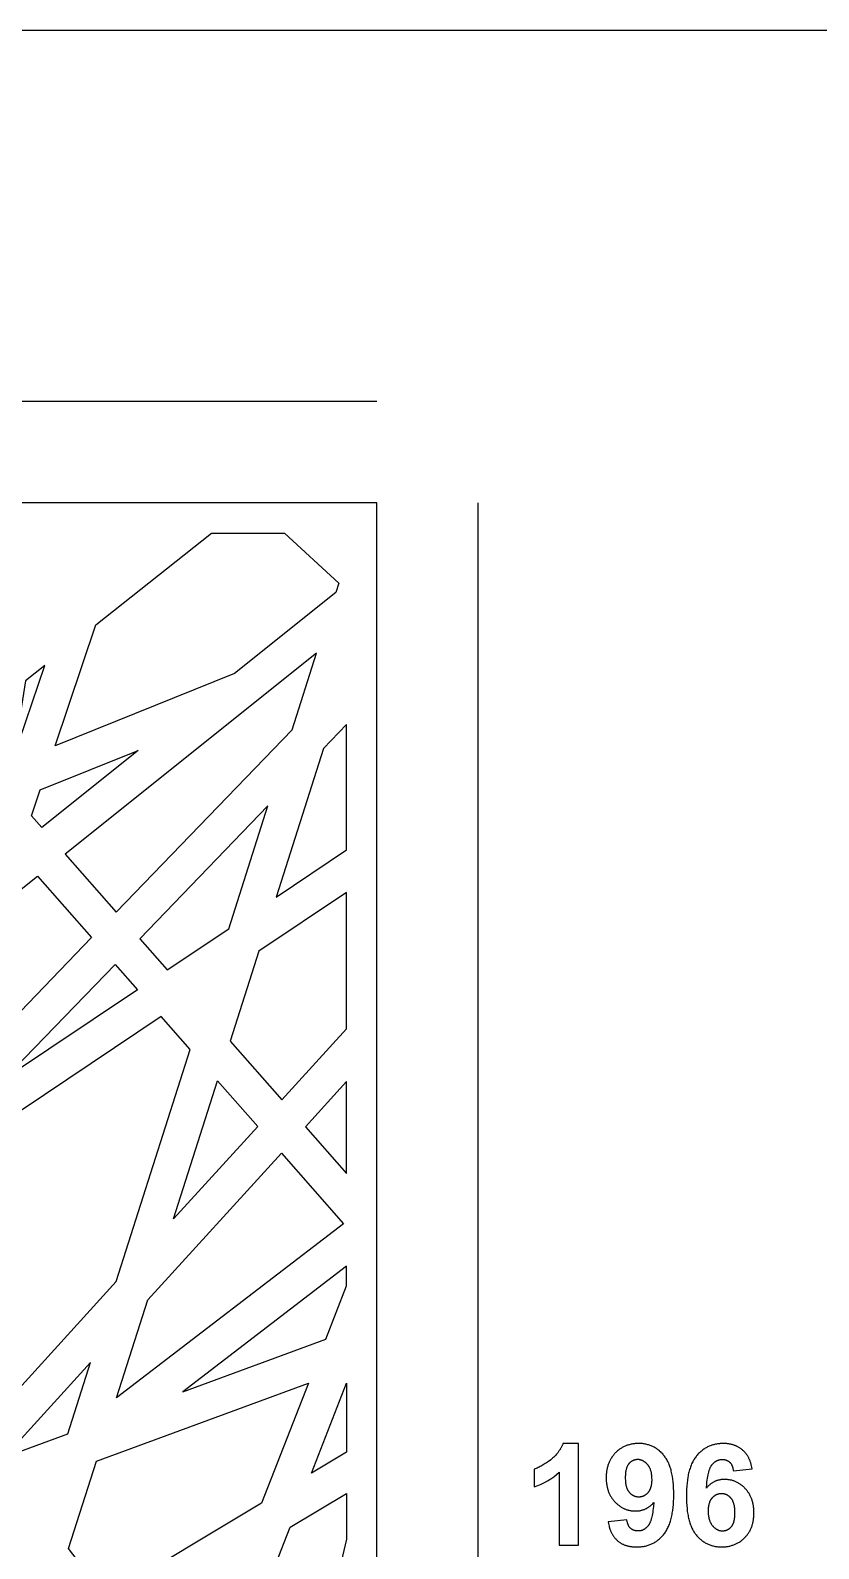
# Model space of a CAD drawing. Extents: x 1690 to 4866, y -39 to 2587.
# Drawn here: x 2468 to 3246, y 1088 to 2587 of the extents above; entities that cross this region are included whole.
import ezdxf

# ---------------------------------------------------------------- set-up
doc = ezdxf.new("R2010")
doc.units = 0
doc.layers.add('LAYER_1', color=1, linetype='CONTINUOUS')

msp = doc.modelspace()

# ---------------------------------------------------------------- linework, layer by layer
at = {"layer": 'LAYER_1'}
for p, q in [((2810, 2220.6), (1890, 2220.6)), ((2910, 160.6), (2910, 2120.6))]:
    msp.add_line(p, q, dxfattribs=at)
for points in [[(1690, -39.4), (4866.3, -39.4), (4866.3, 2587.2), (1690, 2587.2)], [(1890, 2120.6), (1890, 160.6), (2810, 160.6), (2810, 2120.6)], [(2669.2, 1952), (2492.2, 1880.8), (2532.4, 2000.1), (2646.6, 2090.6), (2718.8, 2090.6), (2772.4, 2041.4), (2769.5, 2032.2)], [(2552.6, 1716.6), (2726.3, 1896.6), (2750.3, 1972.1), (2502.2, 1773.7)], [(2482, 1960.1), (2462.9, 1945), (2450.8, 1867.7)], [(2757.2, 1878.2), (2710.4, 1731.4), (2780, 1778.1), (2780, 1901.9)], [(2574.1, 1876), (2479.1, 1800), (2468.9, 1811.7), (2477.4, 1837.1)], [(2702.3, 1821.3), (2575.8, 1690.2), (2602.9, 1659.4), (2663.7, 1700.1)], [(2418.9, 1663.5), (2439, 1723.2), (2474.9, 1751.9), (2528.2, 1691.3), (2402.9, 1561.4)], [(2780, 1735.9), (2693.3, 1677.9), (2665, 1588.9), (2716, 1531), (2780, 1601.3)], [(2442.3, 1551.9), (2551.4, 1664.9), (2573.6, 1639.8)], [(2552.6, 1351.6), (2625.6, 1580.7), (2596.9, 1613.3), (2389.3, 1474.2), (2358.9, 1280.3), (2417.6, 1203.3)], [(2652.6, 1550), (2692.3, 1504.9), (2609.1, 1413.6)], [(2780, 1549.3), (2739.3, 1504.5), (2780, 1458.3)], [(2552.8, 1237), (2583.7, 1333.7), (2715.6, 1478.5), (2777.1, 1408.7)], [(2759.4, 1294.8), (2780, 1347.5), (2780, 1366.9), (2618.2, 1242.9)], [(2527.2, 1271.7), (2442.2, 1178.3), (2504.7, 1201.3)], [(2696.1, 1132.8), (2541.9, 1040.3), (2505.4, 1088.1), (2532.9, 1174.3), (2742.4, 1251.2)], [(2745.2, 1162.4), (2780, 1251.4), (2780, 1183.3)], [(3038.3, 1114.5), (3038.6, 1112.9), (3038.9, 1111.4), (3039.2, 1110), (3039.4, 1109.3), (3039.6, 1108.6), (3039.8, 1108), (3040.1, 1107.3), (3040.3, 1106.6), (3040.5, 1106), (3040.8, 1105.4), (3041.1, 1104.8), (3041.3, 1104.2), (3041.6, 1103.6), (3041.9, 1103), (3042.2, 1102.4), (3042.5, 1101.9), (3042.9, 1101.3), (3043.2, 1100.8), (3043.5, 1100.3), (3043.9, 1099.8), (3044.3, 1099.3), (3044.6, 1098.8), (3045, 1098.4), (3045.4, 1097.9), (3045.8, 1097.5), (3046.2, 1097), (3046.7, 1096.6), (3047.1, 1096.2), (3047.6, 1095.8), (3048, 1095.4), (3048.5, 1095), (3049, 1094.7), (3049.4, 1094.3), (3049.9, 1094), (3050.4, 1093.7), (3050.9, 1093.4), (3051.5, 1093.1), (3052, 1092.8), (3052.5, 1092.5), (3053.1, 1092.2), (3053.6, 1092), (3054.2, 1091.8), (3054.7, 1091.5), (3055.3, 1091.3), (3055.9, 1091.1), (3056.5, 1090.9), (3057.1, 1090.7), (3057.7, 1090.6), (3058.4, 1090.4), (3059, 1090.3), (3059.6, 1090.2), (3060.3, 1090), (3060.9, 1089.9), (3061.6, 1089.9), (3062.3, 1089.8), (3063, 1089.7), (3063.7, 1089.7), (3064.4, 1089.6), (3065.1, 1089.6), (3066.5, 1089.6), (3067.5, 1089.6), (3068.5, 1089.6), (3069.5, 1089.7), (3070.5, 1089.7), (3071.5, 1089.9), (3072.4, 1090), (3073.4, 1090.1), (3074.3, 1090.3), (3075.2, 1090.5), (3076.1, 1090.7), (3077, 1091), (3077.9, 1091.3), (3078.8, 1091.6), (3079.6, 1091.9), (3080.5, 1092.2), (3081.3, 1092.6), (3082.1, 1093), (3082.9, 1093.4), (3083.7, 1093.8), (3084.5, 1094.3), (3085.3, 1094.8), (3086, 1095.3), (3086.8, 1095.8), (3087.5, 1096.4), (3088.2, 1097), (3089, 1097.6), (3089.7, 1098.2), (3090.4, 1098.9), (3091, 1099.5), (3091.7, 1100.2), (3092.3, 1101), (3093, 1101.7), (3093.6, 1102.5), (3094.2, 1103.3), (3094.8, 1104.1), (3095.4, 1105), (3095.9, 1105.9), (3096.4, 1106.8), (3096.9, 1107.7), (3097.4, 1108.7), (3097.9, 1109.7), (3098.3, 1110.8), (3098.8, 1111.9), (3099.2, 1113), (3099.6, 1114.1), (3099.9, 1115.2), (3100.3, 1116.4), (3100.6, 1117.7), (3100.9, 1118.9), (3101.2, 1120.2), (3101.5, 1121.5), (3101.7, 1122.8), (3102.2, 1125.6), (3102.5, 1128.5), (3102.8, 1131.5), (3103, 1134.6), (3103.1, 1137.9), (3103.2, 1141.3), (3103.1, 1144.6), (3103, 1147.8), (3102.8, 1150.8), (3102.5, 1153.8), (3102.2, 1156.6), (3101.8, 1159.3), (3101.5, 1160.6), (3101.3, 1161.9), (3101, 1163.2), (3100.7, 1164.4), (3100.4, 1165.6), (3100.1, 1166.8), (3099.7, 1167.9), (3099.3, 1169), (3099, 1170.1), (3098.5, 1171.1), (3098.1, 1172.2), (3097.7, 1173.1), (3097.2, 1174.1), (3096.7, 1175), (3096.2, 1175.9), (3095.7, 1176.8), (3095.1, 1177.6), (3094.6, 1178.4), (3094, 1179.2), (3093.4, 1180), (3092.8, 1180.7), (3092.2, 1181.4), (3091.5, 1182.1), (3090.9, 1182.7), (3090.2, 1183.4), (3089.5, 1184), (3088.9, 1184.6), (3088.2, 1185.1), (3087.5, 1185.7), (3086.8, 1186.2), (3086, 1186.7), (3085.3, 1187.1), (3084.6, 1187.6), (3083.8, 1188), (3083.1, 1188.4), (3082.3, 1188.8), (3081.5, 1189.2), (3080.7, 1189.5), (3079.9, 1189.8), (3079.1, 1190.1), (3078.2, 1190.3), (3077.4, 1190.6), (3076.6, 1190.8), (3075.7, 1191), (3074.8, 1191.2), (3073.9, 1191.3), (3073.1, 1191.5), (3072.2, 1191.6), (3071.2, 1191.6), (3070.3, 1191.7), (3069.4, 1191.7), (3068.4, 1191.7), (3067.6, 1191.7), (3066.7, 1191.7), (3065.9, 1191.7), (3065, 1191.6), (3064.2, 1191.5), (3063.4, 1191.4), (3062.6, 1191.3), (3061.7, 1191.2), (3061, 1191), (3060.2, 1190.8), (3059.4, 1190.6), (3058.6, 1190.4), (3057.9, 1190.2), (3057.1, 1190), (3056.4, 1189.7), (3055.7, 1189.4), (3055, 1189.1), (3054.3, 1188.8), (3053.6, 1188.5), (3052.9, 1188.1), (3052.2, 1187.7), (3051.5, 1187.3), (3050.9, 1186.9), (3050.2, 1186.5), (3049.6, 1186.1), (3049, 1185.6), (3048.4, 1185.1), (3047.7, 1184.6), (3047.1, 1184.1), (3046.6, 1183.6), (3046, 1183), (3045.4, 1182.4), (3044.9, 1181.8), (3044.3, 1181.2), (3043.8, 1180.6), (3043.3, 1180), (3042.8, 1179.4), (3042.3, 1178.7), (3041.9, 1178.1), (3041.5, 1177.4), (3041, 1176.7), (3040.6, 1176), (3040.3, 1175.3), (3039.9, 1174.6), (3039.6, 1173.9), (3039.2, 1173.2), (3038.9, 1172.4), (3038.6, 1171.6), (3038.4, 1170.9), (3038.1, 1170.1), (3037.9, 1169.3), (3037.6, 1168.5), (3037.4, 1167.7), (3037.3, 1166.8), (3037.1, 1166), (3036.9, 1165.1), (3036.8, 1164.3), (3036.7, 1163.4), (3036.6, 1162.5), (3036.5, 1161.6), (3036.5, 1160.7), (3036.4, 1159.8), (3036.4, 1158.8), (3036.4, 1157.9), (3036.4, 1157), (3036.4, 1156.1), (3036.4, 1155.2), (3036.5, 1154.3), (3036.6, 1153.5), (3036.7, 1152.6), (3036.8, 1151.8), (3036.9, 1150.9), (3037, 1150.1), (3037.2, 1149.3), (3037.4, 1148.5), (3037.6, 1147.7), (3037.8, 1147), (3038, 1146.2), (3038.3, 1145.4), (3038.5, 1144.7), (3038.8, 1143.9), (3039.1, 1143.2), (3039.4, 1142.5), (3039.7, 1141.8), (3040.1, 1141.1), (3040.4, 1140.4), (3040.8, 1139.8), (3041.2, 1139.1), (3041.6, 1138.4), (3042, 1137.8), (3042.5, 1137.2), (3042.9, 1136.6), (3043.4, 1136), (3043.9, 1135.4), (3044.4, 1134.8), (3044.9, 1134.2), (3045.5, 1133.6), (3046, 1133.1), (3046.6, 1132.6), (3047.1, 1132.1), (3047.7, 1131.6), (3048.3, 1131.1), (3048.8, 1130.7), (3049.4, 1130.2), (3050, 1129.8), (3050.6, 1129.4), (3051.2, 1129), (3051.8, 1128.7), (3052.4, 1128.3), (3053, 1128), (3053.7, 1127.7), (3054.3, 1127.4), (3054.9, 1127.1), (3055.6, 1126.8), (3056.2, 1126.6), (3056.9, 1126.4), (3057.6, 1126.2), (3058.2, 1126), (3058.9, 1125.8), (3059.6, 1125.7), (3060.3, 1125.5), (3061, 1125.4), (3061.7, 1125.3), (3062.4, 1125.2), (3063.1, 1125.2), (3063.8, 1125.1), (3064.6, 1125.1), (3065.3, 1125.1), (3066, 1125.1), (3066.6, 1125.1), (3067.3, 1125.2), (3067.9, 1125.2), (3068.6, 1125.3), (3069.2, 1125.4), (3069.9, 1125.5), (3070.5, 1125.6), (3071.1, 1125.8), (3071.7, 1125.9), (3072.3, 1126.1), (3072.9, 1126.3), (3073.5, 1126.5), (3074.1, 1126.7), (3074.7, 1126.9), (3075.2, 1127.2), (3075.8, 1127.5), (3076.4, 1127.7), (3076.9, 1128.1), (3077.4, 1128.4), (3078, 1128.7), (3078.5, 1129.1), (3079, 1129.4), (3079.5, 1129.8), (3080, 1130.2), (3080.5, 1130.6), (3081, 1131.1), (3081.5, 1131.5), (3082, 1132), (3082.5, 1132.5), (3082.9, 1133), (3083.4, 1133.5), (3083, 1129.4), (3082.8, 1127.5), (3082.6, 1125.6), (3082.4, 1123.9), (3082.1, 1122.2), (3081.8, 1120.7), (3081.5, 1119.2), (3081.1, 1117.9), (3080.9, 1117.2), (3080.7, 1116.6), (3080.6, 1116), (3080.4, 1115.4), (3080.2, 1114.8), (3079.9, 1114.3), (3079.7, 1113.8), (3079.5, 1113.3), (3079.3, 1112.8), (3079, 1112.4), (3078.8, 1112), (3078.7, 1111.8), (3078.6, 1111.6), (3078.4, 1111.4), (3078.3, 1111.2), (3078.2, 1111), (3078.1, 1110.8), (3077.8, 1110.5), (3077.5, 1110.2), (3077.3, 1109.9), (3077, 1109.6), (3076.7, 1109.3), (3076.4, 1109), (3076.1, 1108.7), (3075.9, 1108.5), (3075.6, 1108.2), (3075.3, 1108), (3075, 1107.7), (3074.7, 1107.5), (3074.4, 1107.3), (3074.1, 1107.1), (3073.8, 1106.9), (3073.4, 1106.7), (3073.1, 1106.6), (3072.8, 1106.4), (3072.5, 1106.3), (3072.2, 1106.1), (3071.8, 1106), (3071.5, 1105.9), (3071.2, 1105.8), (3070.8, 1105.7), (3070.5, 1105.6), (3070.1, 1105.6), (3069.8, 1105.5), (3069.4, 1105.5), (3069.1, 1105.4), (3068.7, 1105.4), (3068.3, 1105.4), (3068, 1105.4), (3067.7, 1105.4), (3067.4, 1105.4), (3067.1, 1105.4), (3066.8, 1105.4), (3066.5, 1105.4), (3066.3, 1105.5), (3066, 1105.5), (3065.7, 1105.6), (3065.5, 1105.6), (3065.2, 1105.6), (3064.9, 1105.7), (3064.7, 1105.8), (3064.4, 1105.8), (3064.2, 1105.9), (3063.9, 1106), (3063.7, 1106.1), (3063.5, 1106.2), (3063.2, 1106.2), (3063, 1106.3), (3062.8, 1106.4), (3062.6, 1106.6), (3062.4, 1106.7), (3062.1, 1106.8), (3061.9, 1106.9), (3061.7, 1107), (3061.5, 1107.2), (3061.3, 1107.3), (3061.1, 1107.5), (3060.9, 1107.6), (3060.7, 1107.8), (3060.6, 1107.9), (3060.4, 1108.1), (3060.2, 1108.3), (3060, 1108.5), (3059.9, 1108.6), (3059.7, 1108.8), (3059.5, 1109), (3059.4, 1109.2), (3059.2, 1109.4), (3059.1, 1109.7), (3058.9, 1109.9), (3058.8, 1110.1), (3058.7, 1110.3), (3058.5, 1110.6), (3058.4, 1110.8), (3058.3, 1111.1), (3058.2, 1111.3), (3058.1, 1111.6), (3058, 1111.8), (3057.9, 1112.1), (3057.8, 1112.4), (3057.7, 1112.7), (3057.6, 1113), (3057.5, 1113.2), (3057.4, 1113.5), (3057.3, 1113.9), (3057.2, 1114.5), (3057, 1115.1), (3056.9, 1115.8), (3056.8, 1116.5)], [(3180.5, 1166.8), (3180.2, 1168.3), (3179.9, 1169.8), (3179.7, 1170.5), (3179.5, 1171.2), (3179.4, 1171.9), (3179.1, 1172.6), (3178.9, 1173.2), (3178.7, 1173.9), (3178.5, 1174.5), (3178.2, 1175.1), (3177.9, 1175.8), (3177.7, 1176.4), (3177.4, 1177), (3177.1, 1177.5), (3176.8, 1178.1), (3176.5, 1178.7), (3176.2, 1179.2), (3175.8, 1179.8), (3175.5, 1180.3), (3175.1, 1180.8), (3174.8, 1181.3), (3174.4, 1181.8), (3174, 1182.3), (3173.6, 1182.8), (3173.2, 1183.2), (3172.8, 1183.7), (3172.3, 1184.1), (3171.9, 1184.5), (3171.5, 1185), (3171, 1185.4), (3170.5, 1185.8), (3170, 1186.1), (3169.6, 1186.5), (3169.1, 1186.9), (3168.6, 1187.2), (3168.1, 1187.5), (3167.5, 1187.8), (3167, 1188.2), (3166.5, 1188.4), (3165.9, 1188.7), (3165.4, 1189), (3164.8, 1189.2), (3164.3, 1189.5), (3163.7, 1189.7), (3163.1, 1189.9), (3162.5, 1190.1), (3161.9, 1190.3), (3161.3, 1190.5), (3160.7, 1190.7), (3160.1, 1190.8), (3159.5, 1191), (3158.9, 1191.1), (3158.2, 1191.2), (3157.6, 1191.3), (3156.9, 1191.4), (3156.3, 1191.5), (3155.6, 1191.6), (3154.9, 1191.6), (3154.2, 1191.7), (3153.5, 1191.7), (3152.8, 1191.7), (3152.1, 1191.7), (3151.1, 1191.7), (3150.1, 1191.7), (3149.1, 1191.6), (3148.2, 1191.5), (3147.2, 1191.4), (3146.3, 1191.3), (3145.3, 1191.2), (3144.4, 1191), (3143.5, 1190.8), (3142.6, 1190.6), (3141.7, 1190.3), (3140.8, 1190), (3139.9, 1189.7), (3139.1, 1189.4), (3138.2, 1189.1), (3137.4, 1188.7), (3136.6, 1188.3), (3135.8, 1187.9), (3135, 1187.5), (3134.2, 1187), (3133.4, 1186.5), (3132.7, 1186), (3131.9, 1185.5), (3131.2, 1184.9), (3130.5, 1184.3), (3129.8, 1183.7), (3129.1, 1183.1), (3128.4, 1182.4), (3127.7, 1181.8), (3127, 1181.1), (3126.4, 1180.3), (3125.7, 1179.6), (3125.1, 1178.8), (3124.5, 1178), (3123.9, 1177.2), (3123.3, 1176.3), (3122.8, 1175.4), (3122.3, 1174.5), (3121.8, 1173.5), (3121.3, 1172.6), (3120.8, 1171.6), (3120.4, 1170.5), (3119.9, 1169.4), (3119.5, 1168.3), (3119.2, 1167.2), (3118.8, 1166), (3118.4, 1164.8), (3118.1, 1163.6), (3117.8, 1162.4), (3117.5, 1161.1), (3117.2, 1159.8), (3117, 1158.4), (3116.6, 1155.6), (3116.2, 1152.8), (3115.9, 1149.7), (3115.7, 1146.6), (3115.6, 1143.3), (3115.6, 1140), (3115.6, 1136.7), (3115.7, 1133.5), (3115.9, 1130.4), (3116.2, 1127.5), (3116.5, 1124.7), (3116.9, 1122), (3117.2, 1120.7), (3117.4, 1119.4), (3117.7, 1118.1), (3118, 1116.9), (3118.3, 1115.7), (3118.7, 1114.6), (3119, 1113.4), (3119.4, 1112.3), (3119.8, 1111.3), (3120.2, 1110.2), (3120.6, 1109.2), (3121.1, 1108.2), (3121.5, 1107.3), (3122, 1106.3), (3122.5, 1105.4), (3123, 1104.6), (3123.6, 1103.7), (3124.1, 1102.9), (3124.7, 1102.1), (3125.3, 1101.4), (3125.9, 1100.7), (3126.6, 1100), (3127.2, 1099.3), (3127.8, 1098.6), (3128.5, 1098), (3129.2, 1097.4), (3129.8, 1096.8), (3130.5, 1096.2), (3131.2, 1095.7), (3131.9, 1095.2), (3132.7, 1094.7), (3133.4, 1094.2), (3134.1, 1093.8), (3134.9, 1093.3), (3135.7, 1092.9), (3136.4, 1092.6), (3137.2, 1092.2), (3138, 1091.9), (3138.8, 1091.6), (3139.6, 1091.3), (3140.4, 1091), (3141.3, 1090.8), (3142.1, 1090.6), (3143, 1090.4), (3143.9, 1090.2), (3144.7, 1090), (3145.6, 1089.9), (3146.5, 1089.8), (3147.4, 1089.7), (3148.3, 1089.7), (3149.3, 1089.6), (3150.2, 1089.6), (3151.1, 1089.6), (3152, 1089.7), (3152.8, 1089.7), (3153.7, 1089.8), (3154.5, 1089.8), (3155.3, 1089.9), (3156.2, 1090.1), (3157, 1090.2), (3157.8, 1090.4), (3158.5, 1090.5), (3159.3, 1090.7), (3160.1, 1090.9), (3160.8, 1091.2), (3161.6, 1091.4), (3162.3, 1091.7), (3163.1, 1091.9), (3163.8, 1092.2), (3164.5, 1092.6), (3165.2, 1092.9), (3165.9, 1093.2), (3166.5, 1093.6), (3167.2, 1094), (3167.9, 1094.4), (3168.5, 1094.8), (3169.2, 1095.3), (3169.8, 1095.7), (3170.4, 1096.2), (3171, 1096.7), (3171.6, 1097.2), (3172.2, 1097.8), (3172.8, 1098.3), (3173.3, 1098.9), (3173.9, 1099.5), (3174.4, 1100.1), (3175, 1100.7), (3175.5, 1101.3), (3175.9, 1101.9), (3176.4, 1102.6), (3176.9, 1103.2), (3177.3, 1103.9), (3177.7, 1104.6), (3178.1, 1105.3), (3178.5, 1106), (3178.8, 1106.7), (3179.2, 1107.4), (3179.5, 1108.2), (3179.8, 1108.9), (3180.1, 1109.7), (3180.4, 1110.5), (3180.6, 1111.3), (3180.9, 1112.1), (3181.1, 1112.9), (3181.3, 1113.7), (3181.5, 1114.5), (3181.6, 1115.4), (3181.8, 1116.2), (3181.9, 1117.1), (3182, 1118), (3182.1, 1118.9), (3182.2, 1119.8), (3182.3, 1120.7), (3182.3, 1121.6), (3182.3, 1122.6), (3182.3, 1123.5), (3182.3, 1124.4), (3182.3, 1125.3), (3182.3, 1126.2), (3182.2, 1127.1), (3182.1, 1127.9), (3182, 1128.8), (3181.9, 1129.6), (3181.8, 1130.4), (3181.7, 1131.2), (3181.5, 1132), (3181.3, 1132.8), (3181.1, 1133.6), (3180.9, 1134.4), (3180.7, 1135.2), (3180.5, 1135.9), (3180.2, 1136.7), (3179.9, 1137.4), (3179.6, 1138.1), (3179.3, 1138.8), (3179, 1139.5), (3178.7, 1140.2), (3178.3, 1140.9), (3177.9, 1141.6), (3177.5, 1142.2), (3177.1, 1142.9), (3176.7, 1143.5), (3176.3, 1144.1), (3175.8, 1144.8), (3175.3, 1145.4), (3174.8, 1146), (3174.3, 1146.6), (3173.8, 1147.1), (3173.2, 1147.7), (3172.7, 1148.2), (3172.2, 1148.8), (3171.6, 1149.3), (3171, 1149.8), (3170.5, 1150.2), (3169.9, 1150.7), (3169.3, 1151.1), (3168.7, 1151.5), (3168.1, 1151.9), (3167.5, 1152.3), (3166.9, 1152.7), (3166.3, 1153), (3165.6, 1153.4), (3165, 1153.7), (3164.4, 1154), (3163.7, 1154.3), (3163.1, 1154.5), (3162.4, 1154.8), (3161.7, 1155), (3161.1, 1155.2), (3160.4, 1155.4), (3159.7, 1155.5), (3159, 1155.7), (3158.3, 1155.8), (3157.6, 1155.9), (3156.9, 1156), (3156.2, 1156.1), (3155.4, 1156.2), (3154.7, 1156.2), (3154, 1156.3), (3153.2, 1156.3), (3152.6, 1156.3), (3151.9, 1156.2), (3151.3, 1156.2), (3150.6, 1156.1), (3150, 1156.1), (3149.4, 1156), (3148.7, 1155.9), (3148.1, 1155.7), (3147.5, 1155.6), (3146.9, 1155.4), (3146.3, 1155.3), (3145.7, 1155.1), (3145.1, 1154.9), (3144.6, 1154.6), (3144, 1154.4), (3143.4, 1154.2), (3142.9, 1153.9), (3142.4, 1153.6), (3141.8, 1153.3), (3141.3, 1153), (3140.8, 1152.6), (3140.2, 1152.3), (3139.7, 1151.9), (3139.2, 1151.5), (3138.7, 1151.1), (3138.2, 1150.7), (3137.7, 1150.2), (3137.3, 1149.8), (3136.8, 1149.3), (3136.3, 1148.8), (3135.9, 1148.3), (3135.4, 1147.8), (3135.7, 1151.9), (3135.9, 1153.9), (3136.2, 1155.7), (3136.4, 1157.4), (3136.7, 1159.1), (3137, 1160.7), (3137.3, 1162.1), (3137.6, 1163.5), (3137.8, 1164.1), (3138, 1164.8), (3138.2, 1165.4), (3138.4, 1166), (3138.6, 1166.5), (3138.8, 1167.1), (3139, 1167.6), (3139.2, 1168.1), (3139.5, 1168.5), (3139.7, 1169), (3139.9, 1169.4), (3140.1, 1169.6), (3140.2, 1169.8), (3140.3, 1170), (3140.4, 1170.2), (3140.6, 1170.4), (3140.7, 1170.5), (3141, 1170.9), (3141.2, 1171.2), (3141.5, 1171.5), (3141.8, 1171.8), (3142.1, 1172.1), (3142.3, 1172.4), (3142.6, 1172.7), (3142.9, 1172.9), (3143.2, 1173.2), (3143.5, 1173.4), (3143.8, 1173.6), (3144.1, 1173.8), (3144.4, 1174.1), (3144.7, 1174.3), (3145, 1174.4), (3145.4, 1174.6), (3145.7, 1174.8), (3146, 1174.9), (3146.3, 1175.1), (3146.7, 1175.2), (3147, 1175.3), (3147.4, 1175.4), (3147.7, 1175.5), (3148.1, 1175.6), (3148.4, 1175.7), (3148.8, 1175.8), (3149.1, 1175.8), (3149.5, 1175.9), (3149.8, 1175.9), (3150.2, 1176), (3150.6, 1176), (3151, 1176), (3151.3, 1176), (3151.5, 1176), (3151.8, 1176), (3152.1, 1175.9), (3152.4, 1175.9), (3152.6, 1175.9), (3152.9, 1175.9), (3153.1, 1175.8), (3153.4, 1175.8), (3153.7, 1175.7), (3153.9, 1175.7), (3154.2, 1175.6), (3154.4, 1175.5), (3154.6, 1175.5), (3154.9, 1175.4), (3155.1, 1175.3), (3155.3, 1175.2), (3155.6, 1175.1), (3155.8, 1175), (3156, 1174.9), (3156.2, 1174.8), (3156.4, 1174.7), (3156.7, 1174.6), (3156.9, 1174.4), (3157.1, 1174.3), (3157.3, 1174.2), (3157.5, 1174), (3157.7, 1173.9), (3157.9, 1173.7), (3158, 1173.6), (3158.2, 1173.4), (3158.4, 1173.3), (3158.6, 1173.1), (3158.8, 1172.9), (3158.9, 1172.7), (3159.1, 1172.5), (3159.2, 1172.3), (3159.4, 1172.1), (3159.6, 1171.9), (3159.7, 1171.7), (3159.8, 1171.5), (3160, 1171.3), (3160.1, 1171), (3160.2, 1170.8), (3160.4, 1170.5), (3160.5, 1170.3), (3160.6, 1170), (3160.7, 1169.8), (3160.8, 1169.5), (3160.9, 1169.2), (3161, 1169), (3161.1, 1168.7), (3161.2, 1168.4), (3161.3, 1168.1), (3161.4, 1167.8), (3161.5, 1167.5), (3161.6, 1166.8), (3161.7, 1166.2), (3161.9, 1165.5), (3162, 1164.8)], [(3081.7, 1156.3), (3081.6, 1157.5), (3081.6, 1158.6), (3081.5, 1159.7), (3081.4, 1160.7), (3081.3, 1161.2), (3081.2, 1161.7), (3081.2, 1162.2), (3081.1, 1162.7), (3081, 1163.2), (3080.8, 1163.7), (3080.7, 1164.1), (3080.6, 1164.6), (3080.5, 1165), (3080.3, 1165.5), (3080.2, 1165.9), (3080, 1166.3), (3079.8, 1166.7), (3079.7, 1167.1), (3079.5, 1167.5), (3079.3, 1167.9), (3079.1, 1168.3), (3078.9, 1168.7), (3078.6, 1169), (3078.4, 1169.4), (3078.2, 1169.7), (3077.9, 1170.1), (3077.7, 1170.4), (3077.4, 1170.7), (3077.1, 1171), (3076.9, 1171.3), (3076.6, 1171.6), (3076.3, 1171.9), (3076, 1172.2), (3075.8, 1172.5), (3075.5, 1172.7), (3075.2, 1173), (3074.9, 1173.2), (3074.6, 1173.4), (3074.3, 1173.6), (3074, 1173.8), (3073.7, 1174), (3073.4, 1174.2), (3073.1, 1174.4), (3072.8, 1174.6), (3072.5, 1174.7), (3072.2, 1174.9), (3071.9, 1175), (3071.6, 1175.1), (3071.2, 1175.2), (3070.9, 1175.3), (3070.6, 1175.4), (3070.3, 1175.5), (3069.9, 1175.6), (3069.6, 1175.7), (3069.3, 1175.7), (3068.9, 1175.8), (3068.6, 1175.8), (3068.2, 1175.8), (3067.9, 1175.8), (3067.5, 1175.8), (3067.2, 1175.8), (3066.9, 1175.8), (3066.6, 1175.8), (3066.2, 1175.8), (3065.9, 1175.7), (3065.6, 1175.7), (3065.3, 1175.6), (3065, 1175.6), (3064.7, 1175.5), (3064.4, 1175.4), (3064.1, 1175.3), (3063.8, 1175.3), (3063.5, 1175.2), (3063.2, 1175), (3063, 1174.9), (3062.7, 1174.8), (3062.4, 1174.7), (3062.1, 1174.5), (3061.9, 1174.4), (3061.6, 1174.2), (3061.3, 1174), (3061.1, 1173.9), (3060.8, 1173.7), (3060.6, 1173.5), (3060.3, 1173.3), (3060.1, 1173.1), (3059.9, 1172.9), (3059.6, 1172.6), (3059.4, 1172.4), (3059.2, 1172.2), (3058.9, 1171.9), (3058.7, 1171.6), (3058.5, 1171.4), (3058.3, 1171.1), (3058.1, 1170.8), (3057.9, 1170.5), (3057.7, 1170.2), (3057.5, 1169.9), (3057.3, 1169.6), (3057.2, 1169.2), (3057, 1168.9), (3056.9, 1168.5), (3056.7, 1168.1), (3056.6, 1167.8), (3056.4, 1167.4), (3056.3, 1167), (3056.2, 1166.5), (3056.1, 1166.1), (3056, 1165.7), (3055.9, 1165.2), (3055.8, 1164.8), (3055.7, 1164.3), (3055.5, 1163.4), (3055.4, 1162.3), (3055.3, 1161.3), (3055.3, 1160.2), (3055.2, 1159.1), (3055.2, 1157.9), (3055.2, 1156.7), (3055.3, 1155.6), (3055.3, 1154.5), (3055.4, 1153.4), (3055.6, 1152.4), (3055.7, 1151.9), (3055.7, 1151.4), (3055.8, 1150.9), (3055.9, 1150.4), (3056, 1150), (3056.2, 1149.5), (3056.3, 1149.1), (3056.4, 1148.6), (3056.5, 1148.2), (3056.7, 1147.8), (3056.8, 1147.4), (3057, 1147), (3057.2, 1146.6), (3057.3, 1146.3), (3057.5, 1145.9), (3057.7, 1145.6), (3057.9, 1145.2), (3058.1, 1144.9), (3058.3, 1144.6), (3058.6, 1144.3), (3058.8, 1144), (3059, 1143.7), (3059.3, 1143.4), (3059.5, 1143.1), (3059.8, 1142.9), (3060, 1142.6), (3060.3, 1142.4), (3060.5, 1142.1), (3060.8, 1141.9), (3061, 1141.7), (3061.3, 1141.5), (3061.6, 1141.3), (3061.9, 1141.1), (3062.2, 1140.9), (3062.4, 1140.7), (3062.7, 1140.6), (3063, 1140.4), (3063.3, 1140.3), (3063.6, 1140.1), (3063.9, 1140), (3064.2, 1139.9), (3064.5, 1139.8), (3064.9, 1139.7), (3065.2, 1139.6), (3065.5, 1139.5), (3065.8, 1139.4), (3066.2, 1139.4), (3066.5, 1139.3), (3066.8, 1139.3), (3067.2, 1139.2), (3067.5, 1139.2), (3067.9, 1139.2), (3068.2, 1139.2), (3068.6, 1139.1), (3068.9, 1139.2), (3069.3, 1139.2), (3069.6, 1139.2), (3069.9, 1139.2), (3070.3, 1139.3), (3070.6, 1139.3), (3070.9, 1139.4), (3071.2, 1139.4), (3071.5, 1139.5), (3071.9, 1139.6), (3072.2, 1139.7), (3072.5, 1139.8), (3072.8, 1139.9), (3073.1, 1140), (3073.4, 1140.1), (3073.7, 1140.2), (3073.9, 1140.4), (3074.2, 1140.5), (3074.5, 1140.7), (3074.8, 1140.9), (3075.1, 1141), (3075.3, 1141.2), (3075.6, 1141.4), (3075.9, 1141.6), (3076.1, 1141.8), (3076.4, 1142), (3076.7, 1142.3), (3076.9, 1142.5), (3077.2, 1142.7), (3077.4, 1143), (3077.6, 1143.2), (3077.9, 1143.5), (3078.1, 1143.8), (3078.3, 1144.1), (3078.6, 1144.4), (3078.8, 1144.7), (3079, 1145), (3079.2, 1145.3), (3079.4, 1145.6), (3079.5, 1146), (3079.7, 1146.3), (3079.9, 1146.6), (3080, 1147), (3080.2, 1147.4), (3080.3, 1147.7), (3080.5, 1148.1), (3080.6, 1148.5), (3080.7, 1148.9), (3080.8, 1149.3), (3080.9, 1149.7), (3081, 1150.1), (3081.1, 1150.6), (3081.2, 1151), (3081.3, 1151.4), (3081.4, 1151.9), (3081.4, 1152.4), (3081.5, 1153.3), (3081.6, 1154.3), (3081.7, 1155.3)], [(2724.3, 1109), (2780, 1142.5), (2780, 1097.3), (2753.3, 983.7), (2655.5, 891.3), (2644.7, 905.5)], [(3137.1, 1125), (3137.1, 1123.9), (3137.1, 1122.8), (3137.2, 1121.7), (3137.3, 1121.1), (3137.3, 1120.6), (3137.4, 1120.1), (3137.5, 1119.6), (3137.6, 1119.1), (3137.7, 1118.6), (3137.8, 1118.1), (3137.9, 1117.7), (3138, 1117.2), (3138.1, 1116.7), (3138.3, 1116.3), (3138.4, 1115.9), (3138.6, 1115.4), (3138.7, 1115), (3138.9, 1114.6), (3139.1, 1114.2), (3139.3, 1113.8), (3139.5, 1113.4), (3139.7, 1113), (3139.9, 1112.7), (3140.1, 1112.3), (3140.3, 1111.9), (3140.6, 1111.6), (3140.8, 1111.3), (3141.1, 1110.9), (3141.4, 1110.6), (3141.6, 1110.3), (3141.9, 1110), (3142.2, 1109.7), (3142.4, 1109.4), (3142.7, 1109.1), (3143, 1108.9), (3143.3, 1108.6), (3143.6, 1108.4), (3143.9, 1108.1), (3144.2, 1107.9), (3144.5, 1107.7), (3144.7, 1107.5), (3145, 1107.3), (3145.3, 1107.1), (3145.7, 1107), (3146, 1106.8), (3146.3, 1106.6), (3146.6, 1106.5), (3146.9, 1106.4), (3147.2, 1106.2), (3147.5, 1106.1), (3147.8, 1106), (3148.2, 1105.9), (3148.5, 1105.8), (3148.8, 1105.8), (3149.1, 1105.7), (3149.5, 1105.6), (3149.8, 1105.6), (3150.1, 1105.6), (3150.5, 1105.5), (3150.8, 1105.5), (3151.2, 1105.5), (3151.5, 1105.5), (3151.8, 1105.5), (3152.2, 1105.6), (3152.5, 1105.6), (3152.8, 1105.6), (3153.1, 1105.7), (3153.4, 1105.7), (3153.7, 1105.8), (3154, 1105.8), (3154.3, 1105.9), (3154.6, 1106), (3154.9, 1106.1), (3155.2, 1106.2), (3155.5, 1106.3), (3155.8, 1106.4), (3156.1, 1106.6), (3156.3, 1106.7), (3156.6, 1106.8), (3156.9, 1107), (3157.1, 1107.1), (3157.4, 1107.3), (3157.7, 1107.5), (3157.9, 1107.7), (3158.2, 1107.9), (3158.4, 1108.1), (3158.6, 1108.3), (3158.9, 1108.5), (3159.1, 1108.7), (3159.4, 1108.9), (3159.6, 1109.2), (3159.8, 1109.4), (3160, 1109.7), (3160.3, 1109.9), (3160.5, 1110.2), (3160.7, 1110.5), (3160.9, 1110.8), (3161.1, 1111.1), (3161.2, 1111.4), (3161.4, 1111.8), (3161.6, 1112.1), (3161.8, 1112.4), (3161.9, 1112.8), (3162.1, 1113.2), (3162.2, 1113.5), (3162.3, 1113.9), (3162.5, 1114.3), (3162.6, 1114.7), (3162.7, 1115.2), (3162.8, 1115.6), (3162.9, 1116), (3163, 1116.5), (3163.1, 1117), (3163.2, 1117.4), (3163.2, 1117.9), (3163.4, 1118.9), (3163.5, 1120), (3163.5, 1121), (3163.6, 1122.2), (3163.6, 1123.3), (3163.6, 1124.5), (3163.5, 1125.7), (3163.5, 1126.8), (3163.4, 1127.9), (3163.2, 1128.9), (3163.1, 1129.4), (3163.1, 1129.9), (3163, 1130.4), (3162.9, 1130.9), (3162.8, 1131.3), (3162.6, 1131.8), (3162.5, 1132.2), (3162.4, 1132.6), (3162.2, 1133.1), (3162.1, 1133.5), (3161.9, 1133.9), (3161.8, 1134.3), (3161.6, 1134.6), (3161.4, 1135), (3161.3, 1135.4), (3161.1, 1135.7), (3160.9, 1136.1), (3160.7, 1136.4), (3160.5, 1136.7), (3160.2, 1137), (3160, 1137.3), (3159.8, 1137.6), (3159.5, 1137.9), (3159.3, 1138.2), (3159, 1138.4), (3158.8, 1138.7), (3158.5, 1138.9), (3158.3, 1139.2), (3158, 1139.4), (3157.7, 1139.6), (3157.5, 1139.8), (3157.2, 1140), (3156.9, 1140.2), (3156.6, 1140.4), (3156.4, 1140.5), (3156.1, 1140.7), (3155.8, 1140.9), (3155.5, 1141), (3155.2, 1141.2), (3154.9, 1141.3), (3154.6, 1141.4), (3154.2, 1141.5), (3153.9, 1141.6), (3153.6, 1141.7), (3153.3, 1141.8), (3153, 1141.9), (3152.6, 1141.9), (3152.3, 1142), (3152, 1142), (3151.6, 1142.1), (3151.3, 1142.1), (3150.9, 1142.1), (3150.6, 1142.1), (3150.2, 1142.1), (3149.9, 1142.1), (3149.5, 1142.1), (3149.2, 1142.1), (3148.9, 1142.1), (3148.5, 1142), (3148.2, 1142), (3147.9, 1141.9), (3147.6, 1141.9), (3147.2, 1141.8), (3146.9, 1141.7), (3146.6, 1141.6), (3146.3, 1141.5), (3146, 1141.4), (3145.7, 1141.3), (3145.4, 1141.2), (3145.1, 1141.1), (3144.8, 1140.9), (3144.5, 1140.8), (3144.3, 1140.6), (3144, 1140.5), (3143.7, 1140.3), (3143.4, 1140.1), (3143.2, 1139.9), (3142.9, 1139.7), (3142.6, 1139.5), (3142.4, 1139.3), (3142.1, 1139.1), (3141.9, 1138.8), (3141.6, 1138.6), (3141.4, 1138.3), (3141.1, 1138.1), (3140.9, 1137.8), (3140.6, 1137.5), (3140.4, 1137.3), (3140.2, 1137), (3140, 1136.7), (3139.8, 1136.4), (3139.6, 1136), (3139.4, 1135.7), (3139.2, 1135.4), (3139, 1135.1), (3138.9, 1134.7), (3138.7, 1134.4), (3138.5, 1134), (3138.4, 1133.6), (3138.3, 1133.2), (3138.1, 1132.8), (3138, 1132.5), (3137.9, 1132), (3137.8, 1131.6), (3137.7, 1131.2), (3137.6, 1130.8), (3137.5, 1130.4), (3137.4, 1129.9), (3137.4, 1129.5), (3137.3, 1129), (3137.2, 1128.5), (3137.2, 1128.1), (3137.1, 1127.1), (3137.1, 1126.1)]]:
    msp.add_lwpolyline(points, close=True, dxfattribs=at)
msp.add_lwpolyline([(2990.1, 1163.6), (2990.1, 1091.3), (3009.2, 1091.3), (3009.2, 1191.7), (2993.7, 1191.7), (2993.5, 1191.2), (2993.2, 1190.6), (2993, 1190), (2992.8, 1189.5), (2992.5, 1188.9), (2992.2, 1188.4), (2992, 1187.8), (2991.7, 1187.3), (2991.4, 1186.8), (2991.1, 1186.2), (2990.8, 1185.7), (2990.4, 1185.2), (2990.1, 1184.7), (2989.7, 1184.2), (2989.4, 1183.7), (2989, 1183.2), (2988.6, 1182.7), (2988.2, 1182.2), (2987.8, 1181.7), (2987.4, 1181.2), (2986.6, 1180.2), (2985.7, 1179.3), (2984.7, 1178.4), (2983.7, 1177.5), (2982.7, 1176.6), (2981.6, 1175.7), (2979.4, 1174.1), (2977.3, 1172.6), (2976.2, 1171.9), (2975.2, 1171.2), (2974.1, 1170.6), (2973.1, 1170), (2972.1, 1169.4), (2971.1, 1168.9), (2970.1, 1168.4), (2969.1, 1167.9), (2968.2, 1167.5), (2967.2, 1167.1), (2966.2, 1166.8), (2965.3, 1166.4), (2965.3, 1149, 0.109928)], format="xyb", close=True, dxfattribs=at)

doc.saveas('drawing.dxf')
